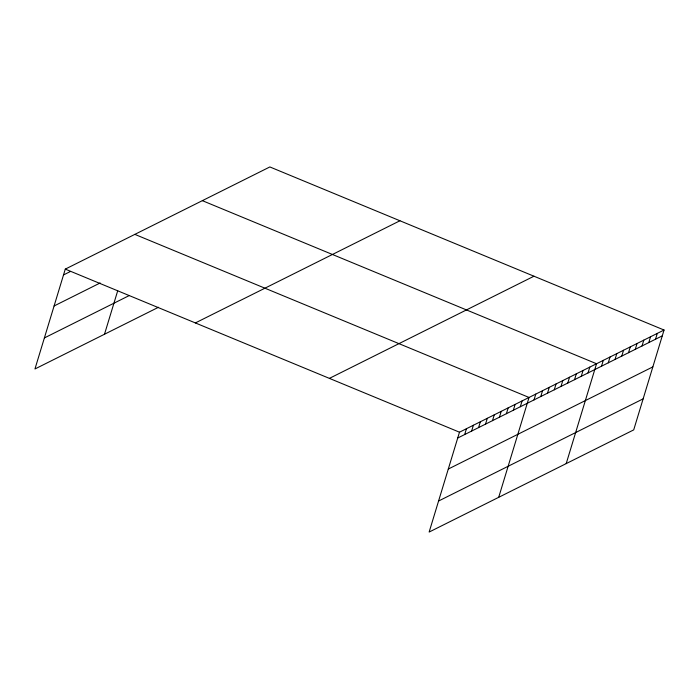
<?xml version="1.0" encoding="UTF-8"?>
<svg xmlns="http://www.w3.org/2000/svg" width="699" height="699" viewBox="0 0 699 699"><rect width="100%" height="100%" fill="white"/><g stroke="black" fill="none" stroke-linecap="round" stroke-linejoin="round"><path stroke-width="1.05" d="M664.05 330.024L459.488 432.192L429.142 532.053L633.713 429.885L664.05 330.024L269.858 166.947L65.287 269.115L34.95 368.976L158.507 307.263M104.501 334.236L117.694 290.828M464.669 434.542L466.443 428.723M471.624 431.073L473.398 425.245M478.579 427.596L480.353 421.768M485.534 424.127L487.308 418.299M492.489 420.649L494.263 414.822M499.444 417.172L501.218 411.353M506.399 413.703L508.173 407.875M513.354 410.226L515.128 404.406M520.309 406.757L522.083 400.929M498.702 497.321L529.038 397.46L134.846 234.375M534.019 399.907L535.792 394.087M540.773 396.534L542.538 390.715M547.518 393.17L549.292 387.342M554.272 389.797L556.037 383.969M561.017 386.425L562.791 380.597M567.771 383.052L569.545 377.224M574.526 379.679L576.291 373.851M581.271 376.307L583.045 370.487M588.025 372.934L589.79 367.115M566.207 463.603L596.544 363.742L202.352 200.657M601.524 366.197L603.298 360.369M608.279 362.825L610.044 356.997M615.024 359.452L616.798 353.624M621.778 356.079L623.543 350.251M628.523 352.707L630.297 346.887M635.277 349.334L637.051 343.515M642.031 345.961L643.796 340.142M648.777 342.597L650.551 336.769M655.531 339.225L657.296 333.397M63.522 274.934L70.477 271.465M54.094 305.97L100.167 282.955M44.378 337.94L129.359 295.502M195.379 322.929L399.942 220.762M329.404 378.377L533.966 276.21M457.714 438.02L662.276 335.852M448.286 469.046L652.849 366.888M438.57 501.026L643.141 398.858M65.287 269.115L459.488 432.192"/></g></svg>
